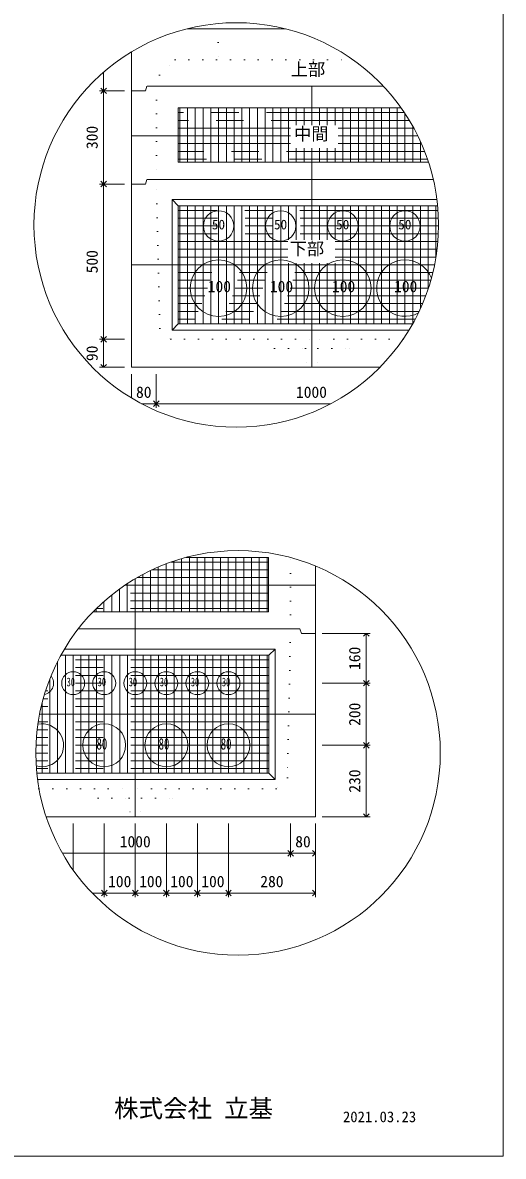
# Model space of a CAD drawing. Units: millimetres, scale not verified. Extents: x -9756 to 9755, y -4704 to 4703.
# Drawn here: x -5895 to -3685, y -3847 to 1367 of the extents above; entities that cross this region are included whole.
import ezdxf
from ezdxf.enums import TextEntityAlignment as Align

# ---------------------------------------------------------------- set-up
doc = ezdxf.new("R2010")
doc.units = ezdxf.units.MM
doc.header["$LTSCALE"] = 20
for name, pattern in [('DASHED1', [1.8, 1.2, -0.6]), ('USER2', [50.8, 31.75, -6.35, 6.35, -6.35]), ('USER5', [3.185, 0.01, -3.175])]:
    doc.linetypes.add(name, pattern=pattern)
for name, color, linetype, lineweight in [('0-2_waku', 7, 'Continuous', 18), ('0-3_gaikei', 7, 'Continuous', 18), ('0-4_kakure', 7, 'DASHED1', 5), ('0-5_sunpou', 7, 'Continuous', 5), ('0-7_hole', 7, 'Continuous', 18), ('0-8_uchigawa', 6, 'Continuous', 18), ('0-D_文字１', 7, 'Continuous', 18), ('0-E_コア部分\u3000寸法補助線3', 150, 'USER2', 18), ('0-F_コア部分\u3000寸法補助線2', 150, 'USER2', 18), ('1-0_コア部分\u3000中心補助線', 1, 'Continuous', 18), ('1-1_コア部分\u3000寸法補助線', 7, 'USER2', 5), ('1-2_uchigawa2', 6, 'USER2', 18)]:
    doc.layers.add(name, color=color, linetype=linetype, lineweight=lineweight)
doc.styles.add('ＭＳ ゴシック', font='')
doc.styles.get('ＭＳ ゴシック').set_extended_font_data('MS Gothic')

# ---------------------------------------------------------------- blocks, each defined once
blk = doc.blocks.new('_Open90')
at = {"layer": '0-5_sunpou'}
blk.add_line((0, 0), (-1, 0), dxfattribs=at)
blk.add_lwpolyline([(-0.5, 0.5), (0, 0), (-0.5, -0.5)], dxfattribs=at)

msp = doc.modelspace()

# ---------------------------------------------------------------- linework, layer by layer
at = {"layer": '0-2_waku'}
for p in [(-3684.57, 4703.14), (-9755.77, -3846.86)]:
    msp.add_line(p, (-3684.57, -3846.86), dxfattribs=at)
at = {"layer": '0-3_gaikei'}
for p, q in [((-5138.37, 1338.9), (-5031.14, 1338.9)), ((-5138.37, 1338.9), (-5031.14, 1338.9)), ((-5138.37, 1338.9), (-5031.14, 1338.9)), ((-4687.8, 1338.9), (-5138.37, 1338.9)), ((-5138.28, 1338.9), (-4687.8, 1338.9)), ((-5138.28, 1338.9), (-4687.8, 1338.9)), ((-5395.42, 1053.2), (-5395.42, 1231.78)), ((-5395.42, 1053.2), (-5395.42, -218.18)), ((-5331.13, 1053.2), (-5395.42, 1053.2)), ((-5331.13, 1053.2), (-5395.42, 1053.2)), ((-5323.99, 1074.62), (-5331.13, 1053.2)), ((-4565.66, 1074.62), (-5322.77, 1074.62)), ((-4236.35, 1074.62), (-4566.88, 1074.62)), ((-5323.99, 646.07), (-5331.13, 624.64)), ((-4565.66, 646.07), (-5322.77, 646.07)), ((-4006.77, 646.07), (-4566.88, 646.07)), ((-5331.13, 624.64), (-5395.42, 624.64)), ((-5331.13, 624.64), (-5395.42, 624.64)), ((-5395.42, -218.18), (-4251.99, -218.18)), ((-5395.42, -218.18), (-4251.99, -218.18)), ((-5395.42, -218.18), (-4251.99, -218.18)), ((-4548.82, -1842.31), (-4548.82, -1132.11)), ((-4620.24, -1420.89), (-4613.1, -1442.32)), ((-4548.82, -1442.32), (-4613.1, -1442.32))]:
    msp.add_line(p, q, dxfattribs=at)
for points in [[(-5787.48, -2285.15), (-4548.82, -2285.15), (-4548.82, -1442.32)], [(-5769.34, -2285.15), (-4548.82, -2285.15), (-4548.82, -1442.32)], [(-4620.24, -1420.89), (-5377.36, -1420.89), (-5639.38, -1420.89)]]:
    msp.add_lwpolyline(points, dxfattribs=at)
at = {"layer": '0-4_kakure', "linetype": 'USER5', "lineweight": 18}
for p, q in [((-4995.43, 1338.9), (-4995.43, 1362.94)), ((-4995.43, 1338.9), (-4995.43, 1196.05)), ((-5265.63, 1124.62), (-5194.21, 1196.05)), ((-5194.21, 1196.05), (-4376.23, 1196.05)), ((-5265.63, 1124.62), (-5279.92, 1074.62)), ((-5279.92, 1074.62), (-5279.92, 646.07)), ((-5265.17, -39.62), (-5279.92, 646.07)), ((-5265.17, -39.62), (-5214.09, -89.62)), ((-5214.09, -89.62), (-4565.66, -89.62)), ((-4737.08, -132.47), (-4779.94, -89.62)), ((-4145.75, -89.62), (-4565.66, -89.62)), ((-4394.24, -132.47), (-4351.38, -89.62)), ((-4737.08, -132.47), (-4594.23, -132.47)), ((-4594.23, -132.47), (-4588.51, -218.18)), ((-4537.09, -132.47), (-4542.8, -218.18)), ((-4537.09, -132.47), (-4394.24, -132.47)), ((-4663.09, -1420.89), (-4663.09, -1093.26)), ((-4663.09, -1420.89), (-4677.84, -2106.58)), ((-4677.84, -2106.58), (-4728.93, -2156.58)), ((-5820.27, -2156.58), (-5377.35, -2156.58)), ((-5548.78, -2199.44), (-5591.63, -2156.58)), ((-4728.93, -2156.58), (-5377.35, -2156.58)), ((-5205.93, -2199.44), (-5163.08, -2156.58)), ((-5548.78, -2199.44), (-5405.92, -2199.44)), ((-5405.92, -2199.44), (-5400.21, -2285.15)), ((-5348.78, -2199.44), (-5354.5, -2285.15)), ((-5348.78, -2199.44), (-5205.93, -2199.44))]:
    msp.add_line(p, q, dxfattribs=at)
at = {"layer": '0-5_sunpou', "color": 150, "lineweight": 18}
for p, q in [((-5523.01, 1138.74), (-5523.01, 1078.91)), ((-5426.84, 1053.2), (-5541.58, 1053.2)), ((-5458.27, 1053.2), (-5541.58, 1053.2)), ((-5523.01, 1027.48), (-5523.01, 650.35)), ((-5426.84, 624.64), (-5541.58, 624.64)), ((-5426.84, 624.64), (-5541.58, 624.64)), ((-5523.01, 598.93), (-5523.01, -63.9)), ((-5426.84, -89.62), (-5541.58, -89.62)), ((-5458.27, -89.62), (-5541.58, -89.62)), ((-5523.01, -115.33), (-5523.01, -192.47)), ((-5426.84, -218.18), (-5541.58, -218.18)), ((-5395.42, -249.61), (-5395.42, -359.15)), ((-5281.14, -249.61), (-5281.14, -404.49)), ((-5281.14, -249.61), (-5281.14, -404.49)), ((-5348.23, -385.92), (-5306.85, -385.92)), ((-5255.42, -385.92), (-4477.94, -385.92)), ((-4517.39, -1442.32), (-4296.54, -1442.32)), ((-4315.11, -1468.03), (-4315.11, -1645.17)), ((-4517.39, -1670.88), (-4296.54, -1670.88)), ((-4517.39, -1670.88), (-4296.54, -1670.88)), ((-4315.11, -1696.6), (-4315.11, -1930.87)), ((-4517.39, -1956.59), (-4296.54, -1956.59)), ((-4517.39, -1956.59), (-4296.54, -1956.59)), ((-4315.11, -1982.3), (-4315.11, -2259.43)), ((-4517.39, -2285.15), (-4296.54, -2285.15)), ((-5663.06, -2316.57), (-5663.06, -2530.46)), ((-5520.21, -2316.57), (-5520.21, -2654.77)), ((-5520.21, -2316.57), (-5520.21, -2654.77)), ((-5377.35, -2316.57), (-5377.35, -2654.77)), ((-5377.35, -2316.57), (-5377.35, -2654.77)), ((-5234.5, -2316.57), (-5234.5, -2654.77)), ((-5234.5, -2316.57), (-5234.5, -2654.77)), ((-5091.65, -2316.57), (-5091.65, -2654.77)), ((-5091.65, -2316.57), (-5091.65, -2654.77)), ((-4948.8, -2316.57), (-4948.8, -2654.77)), ((-4948.8, -2316.57), (-4948.8, -2654.77)), ((-4663.1, -2316.57), (-4663.1, -2471.45)), ((-4663.1, -2316.57), (-4663.1, -2471.45)), ((-4548.82, -2316.57), (-4548.82, -2471.45)), ((-4548.82, -2316.57), (-4548.82, -2654.77)), ((-5712.6, -2452.88), (-4688.81, -2452.88)), ((-4637.39, -2452.88), (-4574.53, -2452.88)), ((-5575.49, -2636.2), (-5545.92, -2636.2)), ((-5494.49, -2636.2), (-5403.07, -2636.2)), ((-5351.64, -2636.2), (-5260.21, -2636.2)), ((-5208.79, -2636.2), (-5117.36, -2636.2)), ((-5065.94, -2636.2), (-4974.51, -2636.2)), ((-4923.09, -2636.2), (-4574.53, -2636.2))]:
    msp.add_line(p, q, dxfattribs=at)
for centre in [(-4913.09, 436.31), (-4904.74, -1991.6)]:
    msp.add_circle(centre, 930.28, dxfattribs=at)
at = {"layer": '0-7_hole'}
for centre, radius in [((-4994.21, 431.79), 70), ((-4708.51, 431.79), 70), ((-4422.81, 431.79), 70), ((-4137.1, 431.79), 70), ((-4994.21, 146.09), 130), ((-4708.51, 146.09), 130), ((-4422.81, 146.09), 130), ((-5663.06, -1670.88), 52.85), ((-5520.21, -1670.88), 52.85), ((-5377.35, -1670.88), 52.85), ((-5234.5, -1670.88), 52.85), ((-5091.65, -1670.88), 52.85), ((-4948.8, -1670.88), 52.85), ((-5520.21, -1956.59), 98.57), ((-5234.5, -1956.59), 98.57), ((-4948.8, -1956.59), 98.57)]:
    msp.add_circle(centre, radius, dxfattribs=at)
for centre, radius, start, end in [((-4137.1, 146.09), 130, 20.66629, 298.32089), ((-5805.91, -1670.88), 52.85, 281.59033, 39.2294), ((-5805.91, -1956.59), 98.57, 253.99064, 101.55918)]:
    msp.add_arc(centre, radius, start, end, dxfattribs=at)
at = {"layer": '0-8_uchigawa'}
for p, q in [((-5208.49, 553.22), (-5179.92, 524.64)), ((-5208.49, -46.76), (-5208.49, 553.22)), ((-5179.92, 524.64), (-4565.66, 524.64)), ((-5179.92, -18.19), (-5179.92, 524.64)), ((-4565.66, 524.64), (-3987.01, 524.64)), ((-5208.49, -46.76), (-5179.92, -18.19)), ((-5208.49, -46.76), (-4118.07, -46.76)), ((-5179.92, -18.19), (-4101.4, -18.19)), ((-4763.09, -2085.15), (-4763.09, -1542.32)), ((-4734.52, -2113.72), (-4734.52, -1513.75)), ((-5830.3, -2085.15), (-4763.09, -2085.15)), ((-4734.52, -2113.72), (-4763.09, -2085.15)), ((-5826.96, -2113.72), (-4734.52, -2113.72))]:
    msp.add_line(p, q, dxfattribs=at)
for points in [[(-5208.49, 553.22), (-4565.66, 553.22), (-3990.18, 553.22)], [(-5719.33, -1542.32), (-5377.35, -1542.32), (-4763.09, -1542.32), (-4734.52, -1513.75)], [(-5702.9, -1513.75), (-5377.35, -1513.75), (-4734.52, -1513.75)]]:
    msp.add_lwpolyline(points, dxfattribs=at)
at = {"layer": '0-E_コア部分\u3000寸法補助線3'}
for p, q in [((-5172.78, 724.64), (-5172.78, 974.63)), ((-5101.35, 724.64), (-5101.35, 974.63)), ((-5029.93, 724.64), (-5029.93, 974.63)), ((-4958.5, 724.64), (-4958.5, 974.63)), ((-4887.07, 724.64), (-4887.07, 974.63)), ((-4815.65, 724.64), (-4815.65, 974.63)), ((-4744.22, 724.64), (-4744.22, 974.63)), ((-4672.8, 724.64), (-4672.8, 974.63)), ((-4601.37, 895.72), (-4601.37, 974.63)), ((-4529.95, 895.72), (-4529.95, 974.63)), ((-4458.52, 895.72), (-4458.52, 974.63)), ((-4387.09, 724.64), (-4387.09, 974.63)), ((-4315.67, 724.64), (-4315.67, 974.63)), ((-4244.24, 724.64), (-4244.24, 974.63)), ((-4172.82, 724.64), (-4172.82, 974.63)), ((-4101.39, 724.64), (-4101.39, 890.81)), ((-4662.87, 881.77), (-5179.92, 881.77)), ((-4096.4, 881.77), (-4444.3, 881.77)), ((-4662.87, 810.35), (-5179.92, 810.35)), ((-4601.37, 724.64), (-4601.37, 788.77)), ((-4529.95, 724.64), (-4529.95, 788.77)), ((-4458.52, 724.64), (-4458.52, 788.77)), ((-4061.32, 810.35), (-4444.3, 810.35)), ((-4029.96, 724.64), (-4029.96, 728.74)), ((-5172.78, -18.19), (-5172.78, 524.64)), ((-5101.35, -18.19), (-5101.35, 524.64)), ((-5029.93, -18.19), (-5029.93, 524.64)), ((-4958.5, -18.19), (-4958.5, 524.64)), ((-4887.07, -18.19), (-4887.07, 524.64)), ((-4815.65, -18.19), (-4815.65, 524.64)), ((-4744.22, -18.19), (-4744.22, 524.64)), ((-4672.8, 368.36), (-4672.8, 524.64)), ((-4601.37, 368.36), (-4601.37, 524.64)), ((-4529.95, 368.36), (-4529.95, 524.64)), ((-4458.52, 368.36), (-4458.52, 524.64)), ((-4387.09, -18.19), (-4387.09, 524.64)), ((-4315.67, -18.19), (-4315.67, 524.64)), ((-4244.24, -18.19), (-4244.24, 524.64)), ((-4172.82, -18.19), (-4172.82, 524.64)), ((-4101.39, -18.19), (-4101.39, 524.64)), ((-4029.96, 143.89), (-4029.96, 524.64)), ((-3985.22, 503.22), (-5179.92, 503.22)), ((-3982.82, 431.79), (-5179.92, 431.79)), ((-4676.01, 360.37), (-5179.92, 360.37)), ((-3985.91, 360.37), (-4457.45, 360.37)), ((-4676.01, 288.94), (-5179.92, 288.94)), ((-4672.8, -18.19), (-4672.8, 261.41)), ((-4601.37, -18.19), (-4601.37, 261.41)), ((-4529.95, -18.19), (-4529.95, 261.41)), ((-4458.52, -18.19), (-4458.52, 261.41)), ((-3994.56, 288.94), (-4457.45, 288.94)), ((-4008.91, 217.51), (-5179.92, 217.51)), ((-4029.24, 146.09), (-5179.92, 146.09)), ((-4055.99, 74.66), (-5179.92, 74.66)), ((-4089.77, 3.24), (-5179.92, 3.24)), ((-5128.58, -1342.33), (-5128.58, -1092.33)), ((-5057.16, -1342.33), (-5057.16, -1092.33)), ((-4985.73, -1342.33), (-4985.73, -1092.33)), ((-4914.3, -1342.33), (-4914.3, -1092.33)), ((-4842.88, -1342.33), (-4842.88, -1092.33)), ((-4771.45, -1342.33), (-4771.45, -1092.33)), ((-5271.43, -1342.33), (-5271.43, -1136.65)), ((-5200.01, -1342.33), (-5200.01, -1109.43)), ((-4764.31, -1185.19), (-5368.54, -1185.19)), ((-5342.86, -1342.33), (-5342.86, -1170.95)), ((-5414.28, -1342.33), (-5414.28, -1213.29)), ((-5485.71, -1342.33), (-5485.71, -1265.05)), ((-4764.31, -1256.61), (-5475, -1256.61)), ((-5557.14, -1342.33), (-5557.14, -1328.44)), ((-4763.09, -1563.75), (-5730.78, -1563.75)), ((-5698.77, -2085.15), (-5698.77, -1542.32)), ((-5627.34, -2085.15), (-5627.34, -1542.32)), ((-5555.92, -2085.15), (-5555.92, -1542.32)), ((-5484.49, -2085.15), (-5484.49, -1542.32)), ((-5413.07, -2085.15), (-5413.07, -1542.32)), ((-5341.64, -2085.15), (-5341.64, -1542.32)), ((-5270.21, -2085.15), (-5270.21, -1542.32)), ((-5198.79, -2085.15), (-5198.79, -1542.32)), ((-5127.36, -2085.15), (-5127.36, -1542.32)), ((-5055.94, -2085.15), (-5055.94, -1542.32)), ((-4984.51, -2085.15), (-4984.51, -1542.32)), ((-4913.09, -2085.15), (-4913.09, -1542.32)), ((-4841.66, -2085.15), (-4841.66, -1542.32)), ((-4770.23, -2085.15), (-4770.23, -1542.32)), ((-5770.2, -2085.15), (-5770.2, -1650.44)), ((-4763.09, -1635.17), (-5764.02, -1635.17)), ((-4763.09, -1706.6), (-5790.28, -1706.6)), ((-4763.09, -1778.02), (-5810.16, -1778.02)), ((-4763.09, -1849.45), (-5824.09, -1849.45)), ((-4763.09, -1920.87), (-5832.32, -1920.87)), ((-4763.09, -1992.3), (-5835.01, -1992.3)), ((-4763.09, -2063.73), (-5832.21, -2063.73))]:
    msp.add_line(p, q, dxfattribs=at)
at = {"layer": '0-F_コア部分\u3000寸法補助線2'}
for p, q in [((-5137.07, 724.64), (-5137.07, 974.63)), ((-5065.64, 724.64), (-5065.64, 974.63)), ((-4994.21, 724.64), (-4994.21, 974.63)), ((-4922.79, 724.64), (-4922.79, 974.63)), ((-4779.94, 724.64), (-4779.94, 974.63)), ((-4637.08, 895.72), (-4637.08, 974.63)), ((-4494.23, 895.72), (-4494.23, 974.63)), ((-4351.38, 724.64), (-4351.38, 974.63)), ((-4208.53, 724.64), (-4208.53, 974.63)), ((-4116.92, 917.49), (-5179.92, 917.49)), ((-4637.08, 724.64), (-4637.08, 788.77)), ((-4494.23, 724.64), (-4494.23, 788.77)), ((-4065.68, 724.64), (-4065.68, 820.13)), ((-4046.51, 774.64), (-5179.92, 774.64)), ((-5065.64, -18.19), (-5065.64, 524.64)), ((-4994.21, -18.19), (-4994.21, 524.64)), ((-4922.79, -18.19), (-4922.79, 524.64)), ((-4779.94, -18.19), (-4779.94, 524.64)), ((-4637.08, 368.36), (-4637.08, 524.64)), ((-4494.23, 368.36), (-4494.23, 524.64)), ((-4351.38, -18.19), (-4351.38, 524.64)), ((-4208.53, -18.19), (-4208.53, 524.64)), ((-4065.68, 52.5), (-4065.68, 524.64)), ((-3983.33, 467.5), (-5179.92, 467.5)), ((-4676.01, 324.65), (-5179.92, 324.65)), ((-3989.54, 324.65), (-4457.45, 324.65)), ((-4637.08, -18.19), (-4637.08, 261.41)), ((-4494.23, -18.19), (-4494.23, 261.41)), ((-4018.3, 181.8), (-5179.92, 181.8)), ((-4071.95, 38.95), (-5179.92, 38.95)), ((-5021.44, -1342.33), (-5021.44, -1092.33)), ((-4878.59, -1342.33), (-4878.59, -1092.33)), ((-5164.29, -1342.33), (-5164.29, -1098.27)), ((-5307.15, -1342.33), (-5307.15, -1152.86)), ((-4764.31, -1149.48), (-5300, -1149.48)), ((-5450, -1342.33), (-5450, -1237.88)), ((-4764.31, -1292.33), (-5518.27, -1292.33)), ((-5591.63, -2085.15), (-5591.63, -1542.32)), ((-5448.78, -2085.15), (-5448.78, -1542.32)), ((-5305.93, -2085.15), (-5305.93, -1542.32)), ((-5163.08, -2085.15), (-5163.08, -1542.32)), ((-5020.22, -2085.15), (-5020.22, -1542.32)), ((-4877.37, -2085.15), (-4877.37, -1542.32)), ((-4763.09, -1599.46), (-5748.32, -1599.46)), ((-5734.48, -2085.15), (-5734.48, -1570.97)), ((-5805.91, -2085.15), (-5805.91, -1760.73)), ((-4763.09, -1742.31), (-5800.99, -1742.31)), ((-4763.09, -1885.16), (-5828.9, -1885.16)), ((-4763.09, -2028.01), (-5834.3, -2028.01))]:
    msp.add_line(p, q, dxfattribs=at)
at = {"layer": '1-0_コア部分\u3000中心補助線'}
for p, q in [((-4565.66, 895.72), (-4565.66, 1074.62)), ((-4662.87, 846.06), (-5395.42, 846.06)), ((-4077.91, 846.06), (-4444.3, 846.06)), ((-4565.66, 646.07), (-4565.66, 788.77)), ((-4565.66, 368.36), (-4565.66, 646.07)), ((-4565.66, -218.18), (-4565.66, 261.41)), ((-5394.2, 253.23), (-4001, 253.23)), ((-5378.57, -1420.89), (-5378.57, -1191.04)), ((-4551.25, -1220.9), (-5425.73, -1220.9)), ((-5377.35, -2285.15), (-5377.35, -1420.89)), ((-5817.85, -1813.74), (-4548.81, -1813.74))]:
    msp.add_line(p, q, dxfattribs=at)
at = {"layer": '1-1_コア部分\u3000寸法補助線'}
for p, q in [((-4139.62, 953.2), (-5179.92, 953.2)), ((-5137.07, 724.64), (-5137.07, 974.63)), ((-4994.21, 724.64), (-4994.21, 974.63)), ((-4851.36, 724.64), (-4851.36, 974.63)), ((-4708.51, 724.64), (-4708.51, 974.63)), ((-4422.81, 724.64), (-4422.81, 974.63)), ((-4279.96, 724.64), (-4279.96, 974.63)), ((-4137.1, 724.64), (-4137.1, 949.41)), ((-4033.4, 738.92), (-5179.92, 738.92)), ((-5137.07, -18.19), (-5137.07, 524.64)), ((-4994.21, -18.19), (-4994.21, 524.64)), ((-4851.36, -18.19), (-4851.36, 524.64)), ((-4708.51, -18.19), (-4708.51, 524.64)), ((-4422.81, -18.19), (-4422.81, 524.64)), ((-4279.96, -18.19), (-4279.96, 524.64)), ((-4137.1, -18.19), (-4137.1, 524.64)), ((-3994.25, 290.86), (-3994.25, 524.64)), ((-3983.68, 396.08), (-5179.92, 396.08)), ((-4041.78, 110.37), (-5179.92, 110.37)), ((-5092.87, -1342.33), (-5092.87, -1092.33)), ((-4950.02, -1342.33), (-4950.02, -1092.33)), ((-4807.16, -1342.33), (-4807.16, -1092.33)), ((-5235.72, -1342.33), (-5235.72, -1122.2)), ((-4764.31, -1113.76), (-5212.65, -1113.76)), ((-5521.42, -1342.33), (-5521.42, -1295.1)), ((-4764.31, -1328.04), (-5556.73, -1328.04)), ((-5663.06, -2085.15), (-5663.06, -1542.32)), ((-5520.21, -2085.15), (-5520.21, -1542.32)), ((-5234.5, -2085.15), (-5234.5, -1542.32)), ((-5091.65, -2085.15), (-5091.65, -1542.32)), ((-4948.8, -2085.15), (-4948.8, -1542.32)), ((-4805.95, -2085.15), (-4805.95, -1542.32)), ((-4763.09, -1670.88), (-5777.98, -1670.88)), ((-5805.91, -2085.15), (-5805.91, -1760.73)), ((-4763.09, -1956.59), (-5834.35, -1956.59))]:
    msp.add_line(p, q, dxfattribs=at)
at = {"layer": '1-2_uchigawa2'}
for p, q in [((-5179.92, 974.63), (-4565.66, 974.63)), ((-5179.92, 974.63), (-5179.92, 724.64)), ((-4154.38, 974.63), (-4565.66, 974.63)), ((-5179.92, 724.64), (-4565.66, 724.64)), ((-4028.62, 724.64), (-4565.66, 724.64)), ((-4764.31, -1092.33), (-5142.92, -1092.33)), ((-4764.31, -1092.33), (-4764.31, -1342.33)), ((-5570.96, -1342.33), (-5378.57, -1342.33)), ((-4764.31, -1342.33), (-5378.57, -1342.33))]:
    msp.add_line(p, q, dxfattribs=at)

# ---------------------------------------------------------------- block references
at = {"layer": '0-5_sunpou', "xscale": 25.7133, "yscale": 25.7133}
for p, rotation in [((-5523.01, 1053.2), 270), ((-5523.01, 1053.2), 90), ((-5523.01, 624.64), 270), ((-5523.01, 624.64), 90), ((-5523.01, -89.62), 270), ((-5523.01, -89.62), 90), ((-5523.01, -218.18), 270), ((-5281.14, -385.92), 180), ((-4315.11, -1442.32), 90), ((-4315.11, -1670.88), 270), ((-4315.11, -1670.88), 90), ((-4315.11, -1956.59), 270), ((-4315.11, -1956.59), 90), ((-4315.11, -2285.15), 270), ((-4663.1, -2452.88), 180), ((-5520.21, -2636.2), 180), ((-5377.35, -2636.2), 180), ((-5234.5, -2636.2), 180), ((-5091.65, -2636.2), 180), ((-4948.8, -2636.2), 180)]:
    msp.add_blockref('_Open90', p, dxfattribs=dict(at, rotation=rotation))
for p in [(-5281.14, -385.92), (-4663.1, -2452.88), (-4548.82, -2452.88), (-5520.21, -2636.2), (-5377.35, -2636.2), (-5234.5, -2636.2), (-5091.65, -2636.2), (-4948.8, -2636.2), (-4548.82, -2636.2)]:
    msp.add_blockref('_Open90', p, dxfattribs=at)

# ---------------------------------------------------------------- texts
at = {"layer": '0-5_sunpou', "style": 'ＭＳ ゴシック'}
for s, p in [('300', (-5534.44, 785.35)), ('500', (-5534.44, 213.94)), ('90', (-5534.44, -189.61)), ('160', (-4326.54, -1610.17)), ('200', (-4326.54, -1867.31)), ('230', (-4326.54, -2174.44))]:
    msp.add_text(s, height=52.36, rotation=90, dxfattribs=at).set_placement(p, align=Align.BOTTOM_LEFT)
for s, p in [('80', (-5373.99, -374.49)), ('1000', (-4638.3, -374.49)), ('1000', (-5448.78, -2441.45)), ('80', (-4641.67, -2441.45)), ('100', (-5502.35, -2624.77)), ('100', (-5359.5, -2624.77)), ('100', (-5216.65, -2624.77)), ('100', (-5073.79, -2624.77)), ('280', (-4802.38, -2624.77))]:
    msp.add_text(s, height=52.36, dxfattribs=at).set_placement(p, align=Align.BOTTOM_LEFT)
at = {"layer": '0-D_文字１', "style": 'ＭＳ ゴシック'}
for s, height, p in [('上部', 58.18, (-4662.49, 1105.51)), ('中間', 58.18, (-4647.17, 808.95)), ('50', 44.51, (-5025.06, 402.73)), ('50', 44.51, (-4739.35, 402.73)), ('50', 44.51, (-4453.65, 402.73)), ('50', 44.51, (-4167.95, 402.73)), ('下部', 58.18, (-4667.47, 280.69)), ('100', 52.36, (-5044.13, 111.55)), ('100', 52.36, (-4758.43, 111.55)), ('100', 52.36, (-4472.72, 111.55)), ('100', 52.36, (-4187.02, 111.55)), ('株式会社 立基', 82.47, (-5474.63, -3692.41)), ('2021.03.23', 49.48, (-4422.07, -3704.73))]:
    msp.add_text(s, height=height, dxfattribs=at).set_placement(p, align=Align.BOTTOM_LEFT)
at = {"layer": '0-D_文字１', "style": 'ＭＳ ゴシック', "width": 0.7}
for s, height, p in [('30', 40.06, (-5693.06, -1697.36)), ('30', 40.06, (-5550.21, -1697.36)), ('30', 40.06, (-5407.36, -1697.36)), ('30', 40.06, (-5264.51, -1697.36)), ('30', 40.06, (-5121.66, -1697.36)), ('30', 40.06, (-4978.8, -1697.36)), ('80', 52.36, (-5556.02, -1991.85)), ('80', 52.36, (-5270.31, -1991.85)), ('80', 52.36, (-4984.61, -1991.85))]:
    msp.add_text(s, height=height, dxfattribs=at).set_placement(p, align=Align.BOTTOM_LEFT)

doc.saveas('drawing.dxf')
